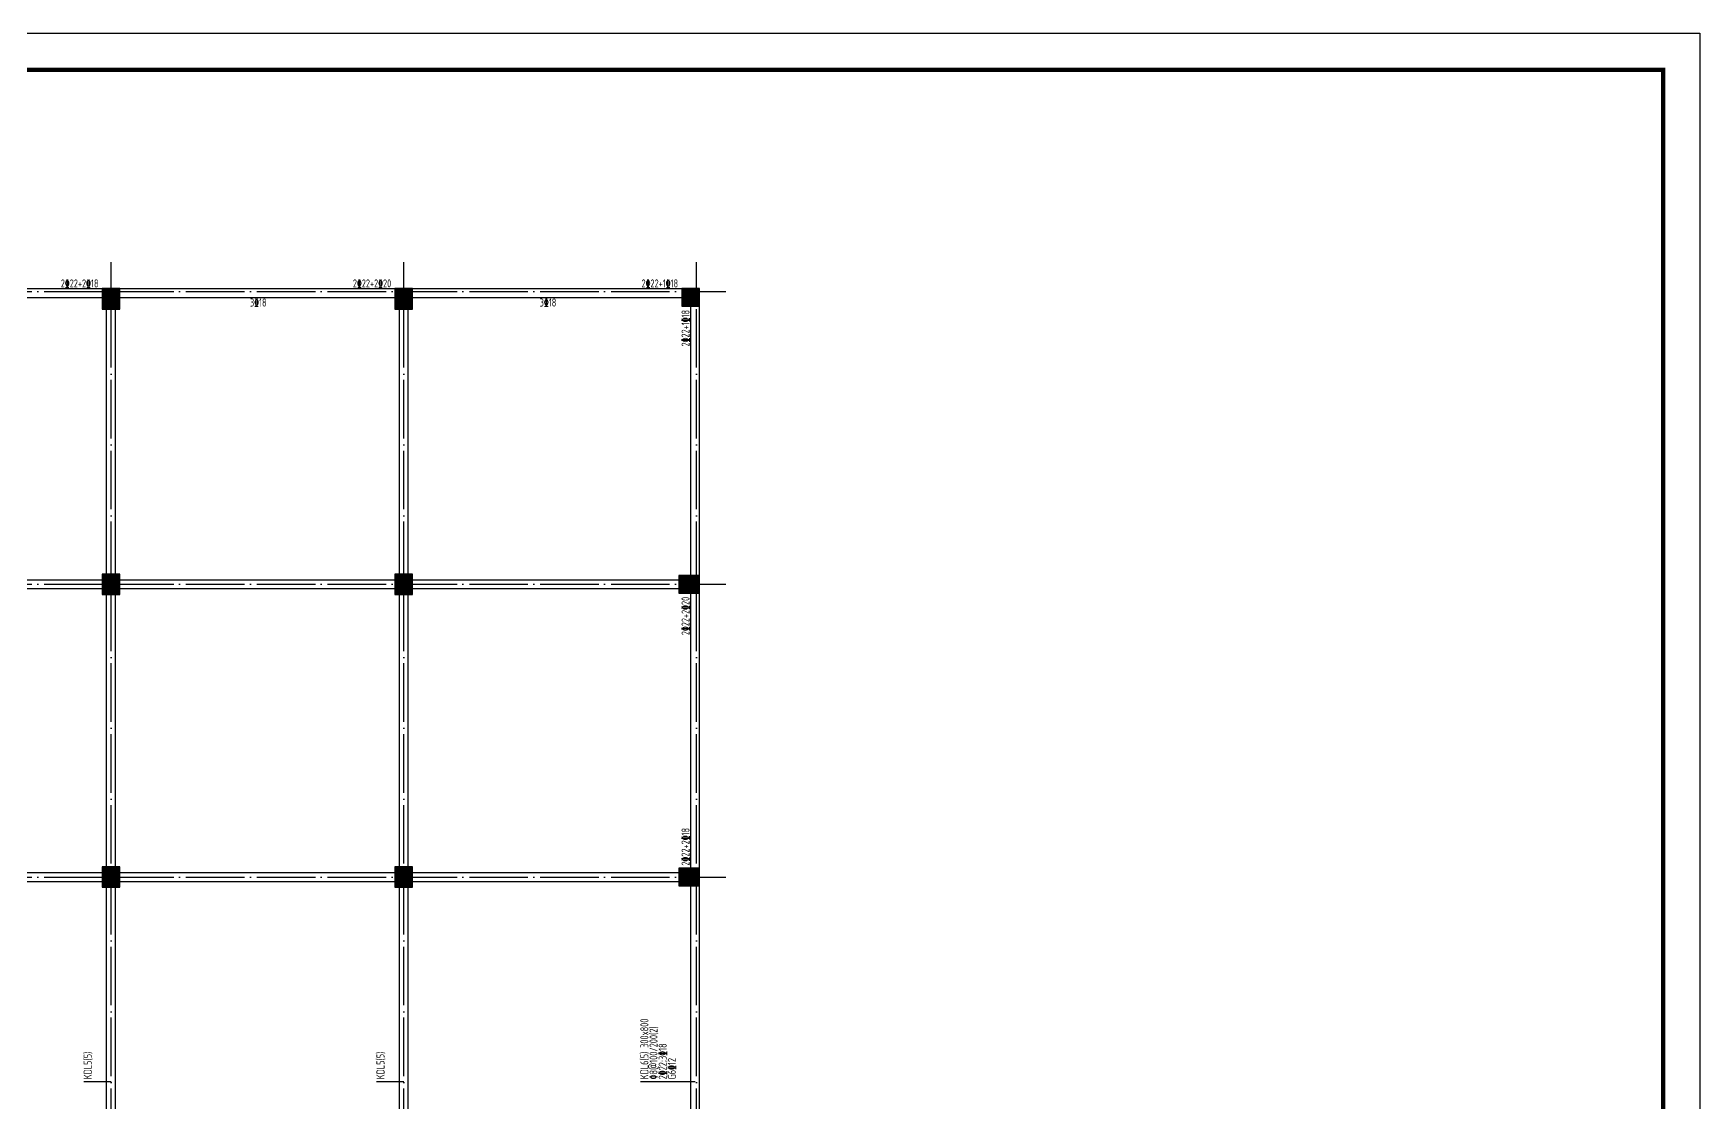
# Model space of a CAD drawing. Extents: x -2331248 to -1198620, y -977263 to -545844.
# Drawn here: x -1895923 to -1839003, y -817405 to -780878 of the extents above; entities that cross this region are included whole.
import ezdxf
from ezdxf.enums import TextEntityAlignment as Align

# ---------------------------------------------------------------- set-up
doc = ezdxf.new("R2010")
doc.units = 0
doc.header["$LTSCALE"] = 1000
doc.header["$MEASUREMENT"] = 0
doc.linetypes.add('DOTE', pattern=[2.42, 2, -0.2, 0.02, -0.2])
for name, color, linetype in [('DOTE', 1, 'DOTE'), ('PUB_TITLE', 4, 'CONTINUOUS'), ('柱涂实', 54, 'CONTINUOUS'), ('梁', 4, 'CONTINUOUS')]:
    doc.layers.add(name, color=color, linetype=linetype)
for name, color, linetype, lineweight in [('S_BeamDimLocal', 7, 'CONTINUOUS', 25), ('S_BeamDimLocalVer', 7, 'CONTINUOUS', 25), ('S_BeamDimMassVer', 2, 'CONTINUOUS', 25), ('S_Cl', 2, 'CONTINUOUS', 9)]:
    doc.layers.add(name, color=color, linetype=linetype, lineweight=lineweight)
doc.styles.add('TSSD_REIN', font='Tssdeng.shx', dxfattribs={"width": 0.7, "bigfont": 'hztxt.shx'})

msp = doc.modelspace()

# ---------------------------------------------------------------- hatches: boundary and pattern name
at = {"layer": '柱涂实'}
for points in [[(-1892968.5, -790297.1), (-1892968.5, -789597.1), (-1893568.5, -789597.1), (-1893568.5, -790297.1)], [(-1882968.5, -790297.1), (-1882968.5, -789597.1), (-1883568.5, -789597.1), (-1883568.5, -790297.1)], [(-1873168.5, -790197.1), (-1873168.5, -789597.1), (-1873768.5, -789597.1), (-1873768.5, -790197.1)], [(-1892968.5, -800047.1), (-1892968.5, -799347.1), (-1893568.5, -799347.1), (-1893568.5, -800047.1)], [(-1882968.5, -800047.1), (-1882968.5, -799347.1), (-1883568.5, -799347.1), (-1883568.5, -800047.1)], [(-1873168.5, -799997.1), (-1873168.5, -799397.1), (-1873868.5, -799397.1), (-1873868.5, -799997.1)], [(-1892968.5, -810047.1), (-1892968.5, -809347.1), (-1893568.5, -809347.1), (-1893568.5, -810047.1)], [(-1882968.5, -810047.1), (-1882968.5, -809347.1), (-1883568.5, -809347.1), (-1883568.5, -810047.1)], [(-1873168.5, -809997.1), (-1873168.5, -809397.1), (-1873868.5, -809397.1), (-1873868.5, -809997.1)]]:
    msp.add_hatch(color=256, dxfattribs=at).paths.add_polyline_path(points)

# ---------------------------------------------------------------- linework, layer by layer
at = {"layer": 'DOTE'}
for p, q in [((-1893268.5, -840697.1), (-1893268.5, -788697.1)), ((-1883268.5, -840697.1), (-1883268.5, -788697.1)), ((-1873268.5, -840697.1), (-1873268.5, -788697.1)), ((-1934268.5, -789697.1), (-1872268.5, -789697.1)), ((-1934268.5, -799697.1), (-1872268.5, -799697.1)), ((-1934268.5, -809697.1), (-1872268.5, -809697.1))]:
    msp.add_line(p, q, dxfattribs=at)
at = {"layer": 'PUB_TITLE'}
msp.add_lwpolyline([(-1944128, -855128), (-1944128, -780878), (-1839003, -780878), (-1839003, -855128)], close=True, dxfattribs=at)
at = {"layer": 'PUB_TITLE', "const_width": 150}
msp.add_lwpolyline([(-1941003, -782128), (-1840253, -782128), (-1840253, -853878), (-1941003, -853878)], close=True, dxfattribs=at)
at = {"layer": 'S_BeamDimMassVer'}
for p, q in [((-1893268.5, -816697.1), (-1894199.8, -816697.1)), ((-1883268.5, -816697.1), (-1884199.8, -816697.1)), ((-1873318.5, -816697.1), (-1875187.3, -816697.1))]:
    msp.add_line(p, q, dxfattribs=at)
at = {"layer": 'S_Cl', "ltscale": 1}
for points in [[(-1892968.5, -790297.1), (-1892968.5, -789597.1), (-1893568.5, -789597.1), (-1893568.5, -790297.1)], [(-1882968.5, -790297.1), (-1882968.5, -789597.1), (-1883568.5, -789597.1), (-1883568.5, -790297.1)], [(-1873168.5, -790197.1), (-1873168.5, -789597.1), (-1873768.5, -789597.1), (-1873768.5, -790197.1)], [(-1892968.5, -800047.1), (-1892968.5, -799347.1), (-1893568.5, -799347.1), (-1893568.5, -800047.1)], [(-1882968.5, -800047.1), (-1882968.5, -799347.1), (-1883568.5, -799347.1), (-1883568.5, -800047.1)], [(-1873168.5, -799997.1), (-1873168.5, -799397.1), (-1873868.5, -799397.1), (-1873868.5, -799997.1)], [(-1892968.5, -810047.1), (-1892968.5, -809347.1), (-1893568.5, -809347.1), (-1893568.5, -810047.1)], [(-1882968.5, -810047.1), (-1882968.5, -809347.1), (-1883568.5, -809347.1), (-1883568.5, -810047.1)], [(-1873168.5, -809997.1), (-1873168.5, -809397.1), (-1873868.5, -809397.1), (-1873868.5, -809997.1)]]:
    msp.add_lwpolyline(points, close=True, dxfattribs=at)
at = {"layer": '柱涂实', "linetype": 'Continuous'}
for points in [[(-1892968.5, -790297.1), (-1892968.5, -789597.1), (-1893568.5, -789597.1), (-1893568.5, -790297.1)], [(-1882968.5, -790297.1), (-1882968.5, -789597.1), (-1883568.5, -789597.1), (-1883568.5, -790297.1)], [(-1873168.5, -790197.1), (-1873168.5, -789597.1), (-1873768.5, -789597.1), (-1873768.5, -790197.1)], [(-1892968.5, -800047.1), (-1892968.5, -799347.1), (-1893568.5, -799347.1), (-1893568.5, -800047.1)], [(-1882968.5, -800047.1), (-1882968.5, -799347.1), (-1883568.5, -799347.1), (-1883568.5, -800047.1)], [(-1873168.5, -799997.1), (-1873168.5, -799397.1), (-1873868.5, -799397.1), (-1873868.5, -799997.1)], [(-1892968.5, -810047.1), (-1892968.5, -809347.1), (-1893568.5, -809347.1), (-1893568.5, -810047.1)], [(-1882968.5, -810047.1), (-1882968.5, -809347.1), (-1883568.5, -809347.1), (-1883568.5, -810047.1)], [(-1873168.5, -809997.1), (-1873168.5, -809397.1), (-1873868.5, -809397.1), (-1873868.5, -809997.1)]]:
    msp.add_lwpolyline(points, close=True, dxfattribs=at)
at = {"layer": '梁', "ltscale": 1}
for p, q in [((-1902968.5, -789597.1), (-1893568.5, -789597.1)), ((-1902968.5, -789897.1), (-1893568.5, -789897.1)), ((-1892968.5, -789597.1), (-1883568.5, -789597.1)), ((-1892968.5, -789897.1), (-1883568.5, -789897.1)), ((-1882968.5, -789597.1), (-1873768.5, -789597.1)), ((-1882968.5, -789897.1), (-1873768.5, -789897.1)), ((-1893418.5, -799347.1), (-1893418.5, -790297.1)), ((-1893118.5, -799347.1), (-1893118.5, -790297.1)), ((-1883418.5, -799347.1), (-1883418.5, -790297.1)), ((-1883118.5, -799347.1), (-1883118.5, -790297.1)), ((-1873468.5, -799397.1), (-1873468.5, -790197.1)), ((-1873168.5, -799397.1), (-1873168.5, -790197.1)), ((-1902968.5, -799547.1), (-1893568.5, -799547.1)), ((-1892968.5, -799547.1), (-1883568.5, -799547.1)), ((-1882968.5, -799547.1), (-1873868.5, -799547.1)), ((-1902968.5, -799847.1), (-1893568.5, -799847.1)), ((-1893418.5, -809347.1), (-1893418.5, -800047.1)), ((-1893118.5, -809347.1), (-1893118.5, -800047.1)), ((-1892968.5, -799847.1), (-1883568.5, -799847.1)), ((-1883418.5, -809347.1), (-1883418.5, -800047.1)), ((-1883118.5, -809347.1), (-1883118.5, -800047.1)), ((-1882968.5, -799847.1), (-1873868.5, -799847.1)), ((-1873468.5, -809397.1), (-1873468.5, -799997.1)), ((-1873168.5, -809397.1), (-1873168.5, -799997.1)), ((-1902968.5, -809547.1), (-1893568.5, -809547.1)), ((-1902968.5, -809847.1), (-1893568.5, -809847.1)), ((-1892968.5, -809547.1), (-1883568.5, -809547.1)), ((-1892968.5, -809847.1), (-1883568.5, -809847.1)), ((-1882968.5, -809547.1), (-1873868.5, -809547.1)), ((-1882968.5, -809847.1), (-1873868.5, -809847.1)), ((-1893418.5, -819347.1), (-1893418.5, -810047.1)), ((-1893118.5, -819347.1), (-1893118.5, -810047.1)), ((-1883418.5, -819347.1), (-1883418.5, -810047.1)), ((-1883118.5, -819347.1), (-1883118.5, -810047.1)), ((-1873468.5, -819397.1), (-1873468.5, -809997.1)), ((-1873168.5, -819397.1), (-1873168.5, -809997.1))]:
    msp.add_line(p, q, dxfattribs=at)

# ---------------------------------------------------------------- texts
at = {"layer": 'S_BeamDimLocal', "style": 'TSSD_REIN', "width": 0.7}
for s, p in [('2%%13222+2%%13218', (-1893697.3, -789558.3)), ('2%%13222+2%%13220', (-1883697.3, -789558.3)), ('2%%13222+1%%13218', (-1873897.3, -789558.3))]:
    msp.add_text(s, height=275, dxfattribs=at).set_placement(p, align=Align.RIGHT)
for p in [(-1888239.5, -789935.8), (-1878342.5, -789935.8)]:
    msp.add_text('3%%13218', height=275, dxfattribs=at).set_placement(p, align=Align.TOP_CENTER)
at = {"layer": 'S_BeamDimLocalVer', "style": 'TSSD_REIN', "width": 0.7}
for s, p in [('2%%13222+1%%13218', (-1873507.3, -790325.8)), ('2%%13222+2%%13220', (-1873507.3, -800125.8))]:
    msp.add_text(s, height=275, rotation=90, dxfattribs=at).set_placement(p, align=Align.RIGHT)
msp.add_text('2%%13222+2%%13218', height=275, rotation=90, dxfattribs=at).set_placement((-1873507.3, -809307.7))
at = {"layer": 'S_BeamDimMassVer', "style": 'TSSD_REIN', "width": 0.7}
for s, p in [('KDL6(5) 300x800', (-1874913.5, -816607.7)), ('%%1308@100/200(2)', (-1874601, -816607.7)), ('2%%13222;3%%13218', (-1874288.5, -816607.7)), ('KDL5(5)', (-1893926, -816607.7)), ('KDL5(5)', (-1883926, -816607.7)), ('G6%%13212', (-1873976, -816607.7))]:
    msp.add_text(s, height=275, rotation=90, dxfattribs=at).set_placement(p)

doc.saveas('drawing.dxf')
